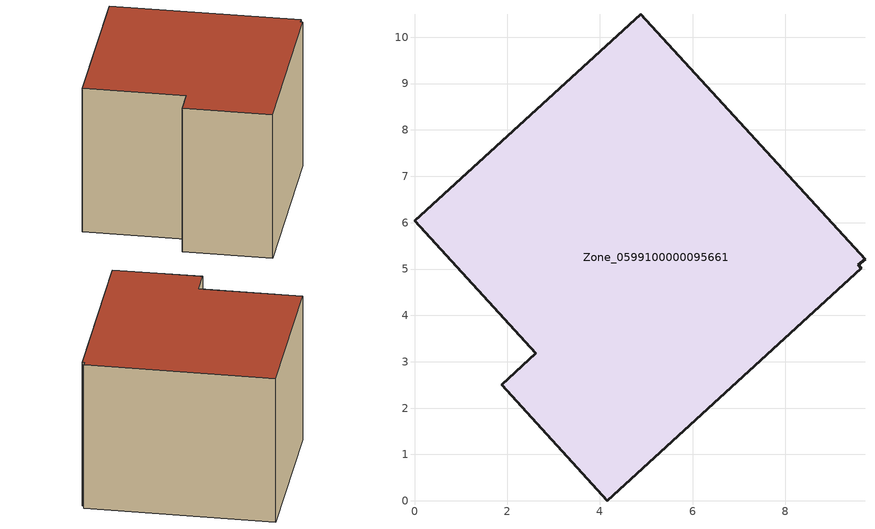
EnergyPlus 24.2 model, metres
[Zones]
Zone_0599100000095661
 floor ground (C_G): 2.62,3.18 0,6.04 4.88,10.5 9.72,5.21 9.57,5.09 9.63,5.02 4.16,0 1.88,2.5 z0
 wall outside (C_F): 9.72,5.21 4.88,10.5 0,6.04 2.62,3.18 1.88,2.5 4.16,0 9.63,5.02 9.57,5.09 9.72,5.21 z0:5.97
 roof outside (C_R): 4.16,0 9.63,5.02 9.57,5.09 9.72,5.21 4.88,10.5 0,6.04 2.62,3.18 1.88,2.5 z5.97
[BUILDING]
Pand.0599100000095661: North Axis=0; Terrain=City; Loads Convergence Tolerance Value=0.04; Temperature Convergence Tolerance Value=0.4; Solar Distribution=FullExterior; Maximum Number of Warmup Days=25; Minimum Number of Warmup Days=1
[Site:Location]
Rotterdam.The.Hague.AP_ZH_NLD Design_Conditions: Latitude=51.96; Longitude=4.45; Time Zone=1; Elevation=-4.5
[SITE:GROUNDTEMPERATURE:BUILDINGSURFACE]
18, 18, 18, 18, 18, 18, 18, 18, 18, 18, 18, 18
[MATERIAL] Thermal Absorptance=0.9; Solar Absorptance=0.7; Visible Absorptance=0.7
Name | Roughness | Thickness | Conductivity | Density | Specific Heat
G.TI.1992-2005 | MediumSmooth | 0.15 | 0.06 | 540 | 1210
F.TI.1992-2005 | Rough | 0.3 | 0.12 | 1920 | 840
R.TI.1992-2005 | MediumRough | 0.2 | 0.08 | 1500 | 1000
[CONSTRUCTION]
C_G: G.TI.1992-2005
C_F: F.TI.1992-2005
C_R: R.TI.1992-2005
[ZONE]
Zone_0599100000095661: Type=1; Multiplier=1; Ceiling Height=Autocalculate; Volume=Autocalculate; Floor Area=autocalculate; Part of Total Floor Area=Yes
[ZONEINFILTRATION:DESIGNFLOWRATE]
Infil_Zone_0599100000095661: Zone or ZoneList or Space or SpaceList=Zone_0599100000095661; Schedule=AlwaysOn; Design Flow Rate Calculation Method=Flow/Area; Flow Rate per Floor Area=0.0015; Constant Term Coefficient=1; Temperature Term Coefficient=0; Velocity Term Coefficient=0; Velocity Squared Term Coefficient=0
[HVACTEMPLATE:ZONE:IDEALLOADSAIRSYSTEM]
Zone_0599100000095661: Maximum Heating Supply Air Temperature=50; Minimum Cooling Supply Air Temperature=13; Maximum Heating Supply Air Humidity Ratio=0.0156; Minimum Cooling Supply Air Humidity Ratio=0.0077; Heating Limit=NoLimit; Cooling Limit=NoLimit; Dehumidification Control Type=ConstantSensibleHeatRatio; Cooling Sensible Heat Ratio=0.7; Dehumidification Setpoint=60; Humidification Control Type=None; Humidification Setpoint=30; Outdoor Air Method=None; Outdoor Air Flow Rate per Person=0.00944; Outdoor Air Flow Rate per Zone Floor Area=0; Outdoor Air Flow Rate per Zone=0; Demand Controlled Ventilation Type=None; Outdoor Air Economizer Type=NoEconomizer; Heat Recovery Type=None; Sensible Heat Recovery Effectiveness=0.7; Latent Heat Recovery Effectiveness=0.65
[ZONECONTROL:THERMOSTAT]
ThermostatControl_Zone_0599100000095661: Zone or ZoneList=Zone_0599100000095661; Control Type Schedule=DualSetpointControlType; Control 1=Thermostat_Zone_0599100000095661; Temperature Difference Between Cutout And Setpoint=0
[THERMOSTATSETPOINT:DUALSETPOINT]
Thermostat_Zone_0599100000095661: Heating Setpoint Temperature Schedule=HeatingSetpoint_Zone_0599100000095661; Cooling Setpoint Temperature Schedule=CoolingSetpoint_Zone_0599100000095661
[SCHEDULE:COMPACT]
HeatingSetpoint_Zone_0599100000095661: Through: 12/31, For: AllDays, Until: 24:00, 21
CoolingSetpoint_Zone_0599100000095661: Through: 12/31, For: AllDays, Until: 24:00, 24
DualSetpointControlType: Through: 12/31, For: AllDays, Until: 24:00, 4
AlwaysOn: Through: 12/31, For: AllDays, Until: 24:00, 1
